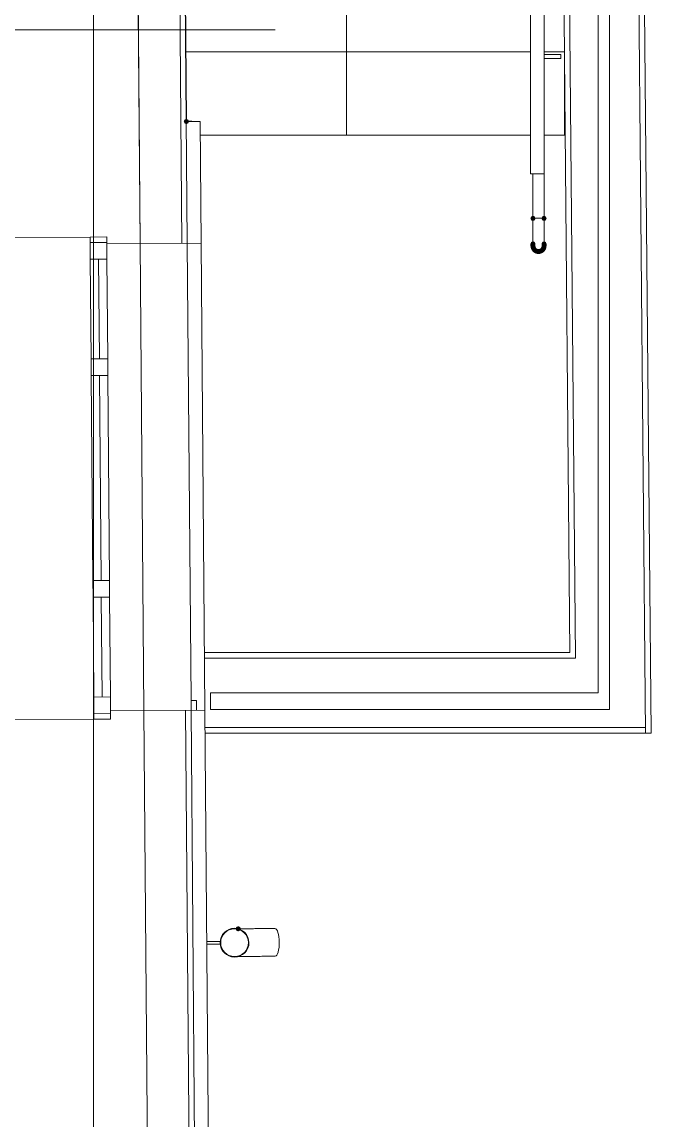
# Model space of a CAD drawing. Header units: millimetres. Extents: x -546 to 1681, y -650 to 1730.
# Drawn here: x 854.59 to 877.29, y 451.03 to 490.65 of the extents above; entities that cross this region are included whole.
import ezdxf

# ---------------------------------------------------------------- set-up
doc = ezdxf.new("R2010")
doc.units = ezdxf.units.MM

msp = doc.modelspace()

# ---------------------------------------------------------------- hatches: boundary and pattern name
h = msp.add_hatch(color=7)
h.dxf.hatch_style = 2
h.paths.add_polyline_path([(860.518, 487.154), (860.455, 487.127), (860.428, 487.064), (860.455, 487), (860.518, 486.974), (860.528, 486.974), (860.592, 487), (860.618, 487.064), (860.592, 487.127), (860.528, 487.154)])
h = msp.add_hatch(color=7)
h.dxf.hatch_style = 2
h.paths.add_polyline_path([(872.941, 483.562), (872.968, 483.498), (873.031, 483.472), (873.095, 483.498), (873.121, 483.562), (873.121, 483.572), (873.095, 483.635), (873.031, 483.662), (872.968, 483.635), (872.941, 483.572)])
h = msp.add_hatch(color=7)
h.dxf.hatch_style = 2
h.paths.add_polyline_path([(873.341, 483.562), (873.368, 483.498), (873.431, 483.472), (873.495, 483.498), (873.521, 483.562), (873.521, 483.572), (873.495, 483.635), (873.431, 483.662), (873.368, 483.635), (873.341, 483.572)])
h = msp.add_hatch(color=7)
h.dxf.hatch_style = 2
h.paths.add_polyline_path([(872.941, 482.636), (872.968, 482.572), (873.031, 482.546), (873.095, 482.572), (873.121, 482.636), (873.121, 482.651), (873.095, 482.714), (873.031, 482.741), (872.968, 482.714), (872.941, 482.651)])
h = msp.add_hatch(color=7)
h.dxf.hatch_style = 2
h.paths.add_polyline_path([(873.121, 482.64), (873.095, 482.703), (873.031, 482.73), (872.968, 482.703), (872.941, 482.64), (872.941, 482.627), (872.968, 482.563), (873.031, 482.537), (873.095, 482.563), (873.121, 482.627)])
h = msp.add_hatch(color=7)
h.dxf.hatch_style = 2
h.paths.add_polyline_path([(872.941, 482.623), (872.968, 482.559), (873.031, 482.533), (873.095, 482.559), (873.121, 482.623), (873.121, 482.636), (873.095, 482.699), (873.031, 482.726), (872.968, 482.699), (872.941, 482.636)])
h = msp.add_hatch(color=7)
h.dxf.hatch_style = 2
h.paths.add_polyline_path([(873.121, 482.627), (873.095, 482.69), (873.031, 482.717), (872.968, 482.69), (872.941, 482.627), (872.941, 482.614), (872.968, 482.55), (873.031, 482.524), (873.095, 482.55), (873.121, 482.614)])
h = msp.add_hatch(color=7)
h.dxf.hatch_style = 2
h.paths.add_polyline_path([(872.941, 482.611), (872.968, 482.547), (873.031, 482.521), (873.095, 482.547), (873.121, 482.611), (873.121, 482.623), (873.095, 482.686), (873.031, 482.713), (872.968, 482.686), (872.941, 482.623)])
h = msp.add_hatch(color=7)
h.dxf.hatch_style = 2
h.paths.add_polyline_path([(873.121, 482.614), (873.095, 482.677), (873.031, 482.704), (872.968, 482.677), (872.941, 482.614), (872.941, 482.604), (872.968, 482.54), (873.031, 482.514), (873.095, 482.54), (873.121, 482.604)])
h = msp.add_hatch(color=7)
h.dxf.hatch_style = 2
h.paths.add_polyline_path([(872.941, 482.601), (872.968, 482.537), (873.031, 482.511), (873.095, 482.537), (873.121, 482.601), (873.121, 482.611), (873.095, 482.674), (873.031, 482.701), (872.968, 482.674), (872.941, 482.611)])
h = msp.add_hatch(color=7)
h.dxf.hatch_style = 2
h.paths.add_polyline_path([(873.121, 482.604), (873.095, 482.667), (873.031, 482.694), (872.968, 482.667), (872.941, 482.604), (872.941, 482.594), (872.968, 482.53), (873.031, 482.504), (873.095, 482.53), (873.121, 482.594)])
h = msp.add_hatch(color=7)
h.dxf.hatch_style = 2
h.paths.add_polyline_path([(872.941, 482.592), (872.968, 482.528), (873.031, 482.502), (873.095, 482.528), (873.121, 482.592), (873.095, 482.664), (873.031, 482.691), (872.968, 482.664)])
h = msp.add_hatch(color=7)
h.dxf.hatch_style = 2
h.paths.add_polyline_path([(873.121, 482.594), (873.095, 482.657), (873.031, 482.684), (872.968, 482.657), (872.941, 482.594), (872.968, 482.523), (873.031, 482.497), (873.095, 482.523)])
h = msp.add_hatch(color=7)
h.dxf.hatch_style = 2
h.paths.add_polyline_path([(872.941, 482.585), (872.968, 482.521), (873.031, 482.495), (873.095, 482.521), (873.121, 482.585), (873.095, 482.655), (873.031, 482.682), (872.968, 482.655)])
h = msp.add_hatch(color=7)
h.dxf.hatch_style = 2
h.paths.add_polyline_path([(873.121, 482.587), (873.095, 482.65), (873.031, 482.677), (872.968, 482.65), (872.941, 482.587), (872.968, 482.517), (873.031, 482.491), (873.095, 482.517)])
h = msp.add_hatch(color=7)
h.dxf.hatch_style = 2
h.paths.add_polyline_path([(872.941, 482.579), (872.968, 482.515), (873.031, 482.489), (873.095, 482.515), (873.121, 482.579), (873.095, 482.648), (873.031, 482.675), (872.968, 482.648)])
h = msp.add_hatch(color=7)
h.dxf.hatch_style = 2
h.paths.add_polyline_path([(873.121, 482.581), (873.095, 482.644), (873.031, 482.671), (872.968, 482.644), (872.941, 482.581), (872.968, 482.512), (873.031, 482.486), (873.095, 482.512)])
h = msp.add_hatch(color=7)
h.dxf.hatch_style = 2
h.paths.add_polyline_path([(872.941, 482.576), (872.968, 482.512), (873.031, 482.486), (873.095, 482.512), (873.121, 482.576), (873.095, 482.642), (873.031, 482.669), (872.968, 482.642)])
h = msp.add_hatch(color=7)
h.dxf.hatch_style = 2
h.paths.add_polyline_path([(873.121, 482.576), (873.095, 482.639), (873.031, 482.666), (872.968, 482.639), (872.941, 482.576), (872.968, 482.51), (873.031, 482.484), (873.095, 482.51)])
h = msp.add_hatch(color=7)
h.dxf.hatch_style = 2
h.paths.add_polyline_path([(872.941, 482.573), (872.968, 482.509), (873.031, 482.483), (873.095, 482.509), (873.121, 482.573), (873.095, 482.639), (873.031, 482.666), (872.968, 482.639)])
h = msp.add_hatch(color=7)
h.dxf.hatch_style = 2
h.paths.add_polyline_path([(873.121, 482.574), (873.095, 482.637), (873.031, 482.664), (872.968, 482.637), (872.941, 482.574), (872.968, 482.508), (873.031, 482.482), (873.095, 482.508)])
h = msp.add_hatch(color=7)
h.dxf.hatch_style = 2
h.paths.add_polyline_path([(872.941, 482.572), (872.968, 482.508), (873.031, 482.482), (873.095, 482.508), (873.121, 482.572), (873.095, 482.636), (873.031, 482.663), (872.968, 482.636)])
h = msp.add_hatch(color=7)
h.dxf.hatch_style = 2
h.paths.add_polyline_path([(872.941, 482.57), (872.968, 482.506), (873.031, 482.48), (873.095, 482.506), (873.121, 482.57), (873.095, 482.635), (873.031, 482.662), (872.968, 482.635)])
h = msp.add_hatch(color=7)
h.dxf.hatch_style = 2
h.paths.add_polyline_path([(872.941, 482.562), (872.968, 482.498), (873.031, 482.472), (873.095, 482.498), (873.121, 482.562), (873.095, 482.633), (873.031, 482.66), (872.968, 482.633)])
h = msp.add_hatch(color=7)
h.dxf.hatch_style = 2
h.paths.add_polyline_path([(872.943, 482.542), (872.977, 482.483), (873.043, 482.464), (873.103, 482.498), (873.122, 482.565), (873.087, 482.632), (873.02, 482.651), (872.96, 482.617)])
h = msp.add_hatch(color=7)
h.dxf.hatch_style = 2
h.paths.add_polyline_path([(872.944, 482.534), (872.978, 482.475), (873.044, 482.456), (873.104, 482.49), (873.123, 482.557), (873.088, 482.624), (873.021, 482.643), (872.961, 482.609)])
h = msp.add_hatch(color=7)
h.dxf.hatch_style = 2
h.paths.add_polyline_path([(872.945, 482.526), (872.979, 482.467), (873.045, 482.448), (873.105, 482.482), (873.124, 482.549), (873.089, 482.616), (873.022, 482.635), (872.962, 482.601)])
h = msp.add_hatch(color=7)
h.dxf.hatch_style = 2
h.paths.add_polyline_path([(872.948, 482.51), (872.983, 482.451), (873.05, 482.433), (873.109, 482.469), (873.126, 482.535), (873.09, 482.601), (873.024, 482.619), (872.964, 482.583)])
h = msp.add_hatch(color=7)
h.dxf.hatch_style = 2
h.paths.add_polyline_path([(872.949, 482.508), (872.99, 482.452), (873.058, 482.442), (873.113, 482.483), (873.124, 482.551), (873.081, 482.615), (873.013, 482.625), (872.957, 482.584)])
h = msp.add_hatch(color=7)
h.dxf.hatch_style = 2
h.paths.add_polyline_path([(873.513, 482.503), (873.502, 482.571), (873.447, 482.612), (873.379, 482.602), (873.338, 482.546), (873.346, 482.47), (873.402, 482.429), (873.47, 482.439)])
h = msp.add_hatch(color=7)
h.dxf.hatch_style = 2
h.paths.add_polyline_path([(873.515, 482.511), (873.504, 482.579), (873.449, 482.62), (873.381, 482.61), (873.34, 482.554), (873.348, 482.478), (873.404, 482.437), (873.472, 482.447)])
h = msp.add_hatch(color=7)
h.dxf.hatch_style = 2
h.paths.add_polyline_path([(873.341, 482.636), (873.368, 482.572), (873.431, 482.546), (873.495, 482.572), (873.521, 482.636), (873.521, 482.651), (873.495, 482.714), (873.431, 482.741), (873.368, 482.714), (873.341, 482.651)])
h = msp.add_hatch(color=7)
h.dxf.hatch_style = 2
h.paths.add_polyline_path([(873.521, 482.64), (873.495, 482.703), (873.431, 482.73), (873.368, 482.703), (873.341, 482.64), (873.341, 482.627), (873.368, 482.563), (873.431, 482.537), (873.495, 482.563), (873.521, 482.627)])
h = msp.add_hatch(color=7)
h.dxf.hatch_style = 2
h.paths.add_polyline_path([(873.341, 482.623), (873.368, 482.559), (873.431, 482.533), (873.495, 482.559), (873.521, 482.623), (873.521, 482.636), (873.495, 482.699), (873.431, 482.726), (873.368, 482.699), (873.341, 482.636)])
h = msp.add_hatch(color=7)
h.dxf.hatch_style = 2
h.paths.add_polyline_path([(873.521, 482.627), (873.495, 482.69), (873.431, 482.717), (873.368, 482.69), (873.341, 482.627), (873.341, 482.614), (873.368, 482.55), (873.431, 482.524), (873.495, 482.55), (873.521, 482.614)])
h = msp.add_hatch(color=7)
h.dxf.hatch_style = 2
h.paths.add_polyline_path([(873.341, 482.611), (873.368, 482.547), (873.431, 482.521), (873.495, 482.547), (873.521, 482.611), (873.521, 482.623), (873.495, 482.686), (873.431, 482.713), (873.368, 482.686), (873.341, 482.623)])
h = msp.add_hatch(color=7)
h.dxf.hatch_style = 2
h.paths.add_polyline_path([(873.521, 482.614), (873.495, 482.677), (873.431, 482.704), (873.368, 482.677), (873.341, 482.614), (873.341, 482.604), (873.368, 482.54), (873.431, 482.514), (873.495, 482.54), (873.521, 482.604)])
h = msp.add_hatch(color=7)
h.dxf.hatch_style = 2
h.paths.add_polyline_path([(873.341, 482.601), (873.368, 482.537), (873.431, 482.511), (873.495, 482.537), (873.521, 482.601), (873.521, 482.611), (873.495, 482.674), (873.431, 482.701), (873.368, 482.674), (873.341, 482.611)])
h = msp.add_hatch(color=7)
h.dxf.hatch_style = 2
h.paths.add_polyline_path([(873.521, 482.604), (873.495, 482.667), (873.431, 482.694), (873.368, 482.667), (873.341, 482.604), (873.341, 482.594), (873.368, 482.53), (873.431, 482.504), (873.495, 482.53), (873.521, 482.594)])
h = msp.add_hatch(color=7)
h.dxf.hatch_style = 2
h.paths.add_polyline_path([(873.341, 482.592), (873.368, 482.528), (873.431, 482.502), (873.495, 482.528), (873.521, 482.592), (873.495, 482.664), (873.431, 482.691), (873.368, 482.664)])
h = msp.add_hatch(color=7)
h.dxf.hatch_style = 2
h.paths.add_polyline_path([(873.521, 482.594), (873.495, 482.657), (873.431, 482.684), (873.368, 482.657), (873.341, 482.594), (873.368, 482.523), (873.431, 482.497), (873.495, 482.523)])
h = msp.add_hatch(color=7)
h.dxf.hatch_style = 2
h.paths.add_polyline_path([(873.341, 482.585), (873.368, 482.521), (873.431, 482.495), (873.495, 482.521), (873.521, 482.585), (873.495, 482.655), (873.431, 482.682), (873.368, 482.655)])
h = msp.add_hatch(color=7)
h.dxf.hatch_style = 2
h.paths.add_polyline_path([(873.521, 482.587), (873.495, 482.65), (873.431, 482.677), (873.368, 482.65), (873.341, 482.587), (873.368, 482.517), (873.431, 482.491), (873.495, 482.517)])
h = msp.add_hatch(color=7)
h.dxf.hatch_style = 2
h.paths.add_polyline_path([(873.341, 482.579), (873.368, 482.515), (873.431, 482.489), (873.495, 482.515), (873.521, 482.579), (873.495, 482.648), (873.431, 482.675), (873.368, 482.648)])
h = msp.add_hatch(color=7)
h.dxf.hatch_style = 2
h.paths.add_polyline_path([(873.521, 482.581), (873.495, 482.644), (873.431, 482.671), (873.368, 482.644), (873.341, 482.581), (873.368, 482.512), (873.431, 482.486), (873.495, 482.512)])
h = msp.add_hatch(color=7)
h.dxf.hatch_style = 2
h.paths.add_polyline_path([(873.341, 482.576), (873.368, 482.512), (873.431, 482.486), (873.495, 482.512), (873.521, 482.576), (873.495, 482.642), (873.431, 482.669), (873.368, 482.642)])
h = msp.add_hatch(color=7)
h.dxf.hatch_style = 2
h.paths.add_polyline_path([(873.521, 482.576), (873.495, 482.639), (873.431, 482.666), (873.368, 482.639), (873.341, 482.576), (873.368, 482.51), (873.431, 482.484), (873.495, 482.51)])
h = msp.add_hatch(color=7)
h.dxf.hatch_style = 2
h.paths.add_polyline_path([(873.341, 482.573), (873.368, 482.509), (873.431, 482.483), (873.495, 482.509), (873.521, 482.573), (873.495, 482.639), (873.431, 482.666), (873.368, 482.639)])
h = msp.add_hatch(color=7)
h.dxf.hatch_style = 2
h.paths.add_polyline_path([(873.521, 482.574), (873.495, 482.637), (873.431, 482.664), (873.368, 482.637), (873.341, 482.574), (873.368, 482.508), (873.431, 482.482), (873.495, 482.508)])
h = msp.add_hatch(color=7)
h.dxf.hatch_style = 2
h.paths.add_polyline_path([(873.341, 482.572), (873.368, 482.508), (873.431, 482.482), (873.495, 482.508), (873.521, 482.572), (873.495, 482.636), (873.431, 482.663), (873.368, 482.636)])
h = msp.add_hatch(color=7)
h.dxf.hatch_style = 2
h.paths.add_polyline_path([(873.521, 482.572), (873.495, 482.635), (873.431, 482.662), (873.368, 482.635), (873.341, 482.572), (873.368, 482.5), (873.431, 482.474), (873.495, 482.5)])
h = msp.add_hatch(color=7)
h.dxf.hatch_style = 2
h.paths.add_polyline_path([(873.521, 482.564), (873.495, 482.627), (873.431, 482.654), (873.368, 482.627), (873.341, 482.564), (873.368, 482.492), (873.431, 482.466), (873.495, 482.492)])
h = msp.add_hatch(color=7)
h.dxf.hatch_style = 2
h.paths.add_polyline_path([(873.52, 482.536), (873.501, 482.603), (873.441, 482.637), (873.375, 482.618), (873.341, 482.559), (873.358, 482.484), (873.418, 482.45), (873.485, 482.469)])
h = msp.add_hatch(color=7)
h.dxf.hatch_style = 2
h.paths.add_polyline_path([(873.521, 482.544), (873.502, 482.611), (873.442, 482.645), (873.376, 482.626), (873.342, 482.567), (873.359, 482.492), (873.419, 482.458), (873.486, 482.477)])
h = msp.add_hatch(color=7)
h.dxf.hatch_style = 2
h.paths.add_polyline_path([(873.516, 482.515), (873.508, 482.583), (873.454, 482.626), (873.386, 482.618), (873.343, 482.564), (873.349, 482.489), (873.403, 482.446), (873.471, 482.454)])
h = msp.add_hatch(color=7)
h.dxf.hatch_style = 2
h.paths.add_polyline_path([(872.955, 482.485), (872.996, 482.429), (873.064, 482.419), (873.119, 482.46), (873.13, 482.528), (873.087, 482.592), (873.019, 482.602), (872.963, 482.561)])
h = msp.add_hatch(color=7)
h.dxf.hatch_style = 2
h.paths.add_polyline_path([(872.956, 482.483), (873.003, 482.433), (873.072, 482.43), (873.122, 482.477), (873.125, 482.546), (873.075, 482.604), (873.006, 482.607), (872.956, 482.56)])
h = msp.add_hatch(color=7)
h.dxf.hatch_style = 2
h.paths.add_polyline_path([(872.963, 482.464), (873.012, 482.416), (873.081, 482.417), (873.129, 482.466), (873.128, 482.535), (873.076, 482.59), (873.007, 482.589), (872.959, 482.54)])
h = msp.add_hatch(color=7)
h.dxf.hatch_style = 2
h.paths.add_polyline_path([(872.964, 482.46), (873.011, 482.41), (873.08, 482.407), (873.13, 482.454), (873.133, 482.523), (873.083, 482.581), (873.014, 482.584), (872.963, 482.537)])
h = msp.add_hatch(color=7)
h.dxf.hatch_style = 2
h.paths.add_polyline_path([(872.969, 482.449), (873.018, 482.401), (873.087, 482.402), (873.135, 482.451), (873.134, 482.52), (873.082, 482.575), (873.013, 482.574), (872.965, 482.525)])
h = msp.add_hatch(color=7)
h.dxf.hatch_style = 2
h.paths.add_polyline_path([(872.977, 482.433), (873.032, 482.391), (873.1, 482.399), (873.142, 482.454), (873.133, 482.522), (873.075, 482.571), (873.007, 482.563), (872.965, 482.508)])
h = msp.add_hatch(color=7)
h.dxf.hatch_style = 2
h.paths.add_polyline_path([(872.981, 482.426), (873.036, 482.384), (873.104, 482.392), (873.146, 482.447), (873.137, 482.515), (873.079, 482.564), (873.011, 482.556), (872.969, 482.501)])
h = msp.add_hatch(color=7)
h.dxf.hatch_style = 2
h.paths.add_polyline_path([(872.985, 482.419), (873.04, 482.377), (873.108, 482.385), (873.15, 482.44), (873.141, 482.508), (873.083, 482.557), (873.015, 482.549), (872.973, 482.494)])
h = msp.add_hatch(color=7)
h.dxf.hatch_style = 2
h.paths.add_polyline_path([(872.992, 482.408), (873.05, 482.369), (873.117, 482.383), (873.155, 482.44), (873.142, 482.507), (873.081, 482.552), (873.013, 482.538), (872.975, 482.481)])
h = msp.add_hatch(color=7)
h.dxf.hatch_style = 2
h.paths.add_polyline_path([(872.999, 482.398), (873.058, 482.362), (873.125, 482.377), (873.161, 482.436), (873.146, 482.503), (873.082, 482.546), (873.015, 482.531), (872.979, 482.472)])
h = msp.add_hatch(color=7)
h.dxf.hatch_style = 2
h.paths.add_polyline_path([(873.008, 482.387), (873.069, 482.355), (873.135, 482.375), (873.167, 482.436), (873.146, 482.502), (873.08, 482.54), (873.015, 482.52), (872.983, 482.459)])
h = msp.add_hatch(color=7)
h.dxf.hatch_style = 2
h.paths.add_polyline_path([(873.013, 482.381), (873.074, 482.349), (873.14, 482.369), (873.172, 482.43), (873.151, 482.496), (873.085, 482.534), (873.02, 482.514), (872.988, 482.453)])
h = msp.add_hatch(color=7)
h.dxf.hatch_style = 2
h.paths.add_polyline_path([(873.025, 482.369), (873.088, 482.343), (873.152, 482.369), (873.178, 482.433), (873.152, 482.496), (873.082, 482.528), (873.019, 482.502), (872.992, 482.439)])
h = msp.add_hatch(color=7)
h.dxf.hatch_style = 2
h.paths.add_polyline_path([(873.024, 482.369), (873.085, 482.337), (873.151, 482.357), (873.183, 482.418), (873.162, 482.484), (873.096, 482.522), (873.031, 482.502), (872.999, 482.441)])
h = msp.add_hatch(color=7)
h.dxf.hatch_style = 2
h.paths.add_polyline_path([(873.042, 482.352), (873.107, 482.332), (873.168, 482.364), (873.189, 482.43), (873.157, 482.491), (873.085, 482.516), (873.024, 482.484), (873.004, 482.418)])
h = msp.add_hatch(color=7)
h.dxf.hatch_style = 2
h.paths.add_polyline_path([(873.048, 482.347), (873.113, 482.327), (873.174, 482.359), (873.195, 482.425), (873.163, 482.486), (873.091, 482.511), (873.03, 482.479), (873.01, 482.413)])
h = msp.add_hatch(color=7)
h.dxf.hatch_style = 2
h.paths.add_polyline_path([(873.06, 482.338), (873.127, 482.323), (873.186, 482.359), (873.201, 482.426), (873.165, 482.485), (873.091, 482.505), (873.032, 482.469), (873.017, 482.402)])
h = msp.add_hatch(color=7)
h.dxf.hatch_style = 2
h.paths.add_polyline_path([(873.061, 482.337), (873.126, 482.317), (873.187, 482.349), (873.208, 482.415), (873.176, 482.476), (873.104, 482.501), (873.043, 482.469), (873.023, 482.403)])
h = msp.add_hatch(color=7)
h.dxf.hatch_style = 2
h.paths.add_polyline_path([(873.081, 482.324), (873.149, 482.316), (873.203, 482.358), (873.212, 482.426), (873.17, 482.481), (873.095, 482.493), (873.04, 482.451), (873.032, 482.383)])
h = msp.add_hatch(color=7)
h.dxf.hatch_style = 2
h.paths.add_polyline_path([(873.088, 482.32), (873.156, 482.312), (873.21, 482.354), (873.219, 482.422), (873.177, 482.477), (873.102, 482.489), (873.047, 482.447), (873.039, 482.379)])
h = msp.add_hatch(color=7)
h.dxf.hatch_style = 2
h.paths.add_polyline_path([(873.095, 482.316), (873.163, 482.308), (873.217, 482.35), (873.226, 482.418), (873.184, 482.473), (873.109, 482.485), (873.054, 482.443), (873.046, 482.375)])
h = msp.add_hatch(color=7)
h.dxf.hatch_style = 2
h.paths.add_polyline_path([(873.102, 482.312), (873.17, 482.304), (873.224, 482.346), (873.233, 482.414), (873.191, 482.469), (873.116, 482.481), (873.061, 482.439), (873.053, 482.371)])
h = msp.add_hatch(color=7)
h.dxf.hatch_style = 2
h.paths.add_polyline_path([(873.118, 482.305), (873.187, 482.304), (873.236, 482.352), (873.237, 482.421), (873.189, 482.47), (873.113, 482.474), (873.064, 482.426), (873.063, 482.357)])
h = msp.add_hatch(color=7)
h.dxf.hatch_style = 2
h.paths.add_polyline_path([(873.13, 482.3), (873.199, 482.303), (873.246, 482.353), (873.243, 482.422), (873.193, 482.469), (873.116, 482.469), (873.069, 482.419), (873.072, 482.35)])
h = msp.add_hatch(color=7)
h.dxf.hatch_style = 2
h.paths.add_polyline_path([(873.133, 482.299), (873.202, 482.298), (873.251, 482.346), (873.252, 482.415), (873.204, 482.464), (873.128, 482.468), (873.079, 482.42), (873.078, 482.351)])
h = msp.add_hatch(color=7)
h.dxf.hatch_style = 2
h.paths.add_polyline_path([(873.155, 482.292), (873.223, 482.302), (873.264, 482.358), (873.253, 482.426), (873.198, 482.467), (873.122, 482.459), (873.081, 482.403), (873.091, 482.335)])
h = msp.add_hatch(color=7)
h.dxf.hatch_style = 2
h.paths.add_polyline_path([(873.163, 482.29), (873.231, 482.3), (873.272, 482.356), (873.261, 482.424), (873.206, 482.465), (873.13, 482.457), (873.089, 482.401), (873.099, 482.333)])
h = msp.add_hatch(color=7)
h.dxf.hatch_style = 2
h.paths.add_polyline_path([(873.167, 482.289), (873.235, 482.297), (873.278, 482.351), (873.27, 482.419), (873.216, 482.462), (873.141, 482.456), (873.098, 482.402), (873.106, 482.334)])
h = msp.add_hatch(color=7)
h.dxf.hatch_style = 2
h.paths.add_polyline_path([(873.188, 482.285), (873.255, 482.304), (873.289, 482.363), (873.27, 482.43), (873.21, 482.464), (873.136, 482.446), (873.102, 482.387), (873.12, 482.32)])
h = msp.add_hatch(color=7)
h.dxf.hatch_style = 2
h.paths.add_polyline_path([(873.196, 482.284), (873.263, 482.303), (873.297, 482.362), (873.278, 482.429), (873.218, 482.463), (873.144, 482.445), (873.11, 482.386), (873.128, 482.319)])
h = msp.add_hatch(color=7)
h.dxf.hatch_style = 2
h.paths.add_polyline_path([(873.204, 482.283), (873.271, 482.302), (873.305, 482.361), (873.286, 482.428), (873.226, 482.462), (873.152, 482.444), (873.118, 482.385), (873.136, 482.318)])
h = msp.add_hatch(color=7)
h.dxf.hatch_style = 2
h.paths.add_polyline_path([(873.212, 482.282), (873.279, 482.301), (873.313, 482.36), (873.294, 482.427), (873.234, 482.461), (873.16, 482.443), (873.126, 482.384), (873.144, 482.317)])
h = msp.add_hatch(color=7)
h.dxf.hatch_style = 2
h.paths.add_polyline_path([(873.231, 482.282), (873.295, 482.308), (873.321, 482.372), (873.295, 482.435), (873.231, 482.462), (873.16, 482.435), (873.133, 482.372), (873.16, 482.308)])
h = msp.add_hatch(color=7)
h.dxf.hatch_style = 2
h.paths.add_polyline_path([(873.233, 482.282), (873.297, 482.308), (873.323, 482.372), (873.297, 482.435), (873.233, 482.462), (873.168, 482.435), (873.141, 482.372), (873.168, 482.308)])
h = msp.add_hatch(color=7)
h.dxf.hatch_style = 2
h.paths.add_polyline_path([(873.252, 482.283), (873.312, 482.317), (873.331, 482.384), (873.297, 482.443), (873.23, 482.462), (873.162, 482.427), (873.144, 482.36), (873.178, 482.301)])
h = msp.add_hatch(color=7)
h.dxf.hatch_style = 2
h.paths.add_polyline_path([(873.249, 482.283), (873.313, 482.309), (873.339, 482.373), (873.313, 482.436), (873.249, 482.463), (873.178, 482.436), (873.151, 482.373), (873.178, 482.309)])
h = msp.add_hatch(color=7)
h.dxf.hatch_style = 2
h.paths.add_polyline_path([(873.268, 482.284), (873.328, 482.318), (873.347, 482.385), (873.313, 482.444), (873.246, 482.463), (873.178, 482.428), (873.16, 482.361), (873.194, 482.302)])
h = msp.add_hatch(color=7)
h.dxf.hatch_style = 2
h.paths.add_polyline_path([(873.276, 482.285), (873.336, 482.319), (873.355, 482.386), (873.321, 482.445), (873.254, 482.464), (873.186, 482.429), (873.168, 482.362), (873.202, 482.303)])
h = msp.add_hatch(color=7)
h.dxf.hatch_style = 2
h.paths.add_polyline_path([(873.295, 482.289), (873.35, 482.33), (873.361, 482.398), (873.32, 482.454), (873.252, 482.464), (873.188, 482.421), (873.178, 482.353), (873.219, 482.297)])
h = msp.add_hatch(color=7)
h.dxf.hatch_style = 2
h.paths.add_polyline_path([(873.303, 482.291), (873.358, 482.332), (873.369, 482.4), (873.328, 482.456), (873.26, 482.466), (873.196, 482.423), (873.186, 482.355), (873.227, 482.299)])
h = msp.add_hatch(color=7)
h.dxf.hatch_style = 2
h.paths.add_polyline_path([(873.311, 482.293), (873.366, 482.334), (873.377, 482.402), (873.336, 482.458), (873.268, 482.468), (873.204, 482.425), (873.194, 482.357), (873.235, 482.301)])
h = msp.add_hatch(color=7)
h.dxf.hatch_style = 2
h.paths.add_polyline_path([(873.321, 482.296), (873.375, 482.339), (873.383, 482.407), (873.34, 482.461), (873.272, 482.469), (873.211, 482.424), (873.203, 482.356), (873.246, 482.302)])
h = msp.add_hatch(color=7)
h.dxf.hatch_style = 2
h.paths.add_polyline_path([(873.336, 482.301), (873.386, 482.348), (873.389, 482.417), (873.342, 482.467), (873.273, 482.47), (873.215, 482.42), (873.212, 482.351), (873.259, 482.301)])
h = msp.add_hatch(color=7)
h.dxf.hatch_style = 2
h.paths.add_polyline_path([(873.347, 482.306), (873.395, 482.355), (873.394, 482.424), (873.345, 482.472), (873.276, 482.471), (873.221, 482.419), (873.222, 482.35), (873.271, 482.302)])
h = msp.add_hatch(color=7)
h.dxf.hatch_style = 2
h.paths.add_polyline_path([(873.354, 482.309), (873.402, 482.358), (873.401, 482.427), (873.352, 482.475), (873.283, 482.474), (873.228, 482.422), (873.229, 482.353), (873.278, 482.305)])
h = msp.add_hatch(color=7)
h.dxf.hatch_style = 2
h.paths.add_polyline_path([(873.37, 482.317), (873.412, 482.372), (873.403, 482.44), (873.349, 482.482), (873.281, 482.474), (873.232, 482.415), (873.24, 482.347), (873.295, 482.305)])
h = msp.add_hatch(color=7)
h.dxf.hatch_style = 2
h.paths.add_polyline_path([(873.377, 482.321), (873.419, 482.376), (873.41, 482.444), (873.356, 482.486), (873.288, 482.478), (873.239, 482.419), (873.247, 482.351), (873.302, 482.309)])
h = msp.add_hatch(color=7)
h.dxf.hatch_style = 2
h.paths.add_polyline_path([(873.384, 482.325), (873.426, 482.38), (873.417, 482.448), (873.363, 482.49), (873.295, 482.482), (873.246, 482.423), (873.254, 482.355), (873.309, 482.313)])
h = msp.add_hatch(color=7)
h.dxf.hatch_style = 2
h.paths.add_polyline_path([(873.391, 482.329), (873.433, 482.384), (873.424, 482.452), (873.37, 482.494), (873.302, 482.486), (873.253, 482.427), (873.261, 482.359), (873.316, 482.317)])
h = msp.add_hatch(color=7)
h.dxf.hatch_style = 2
h.paths.add_polyline_path([(873.41, 482.343), (873.442, 482.404), (873.421, 482.47), (873.36, 482.502), (873.295, 482.482), (873.257, 482.416), (873.277, 482.35), (873.338, 482.318)])
h = msp.add_hatch(color=7)
h.dxf.hatch_style = 2
h.paths.add_polyline_path([(873.412, 482.344), (873.448, 482.403), (873.433, 482.47), (873.374, 482.506), (873.307, 482.491), (873.264, 482.427), (873.279, 482.36), (873.338, 482.324)])
h = msp.add_hatch(color=7)
h.dxf.hatch_style = 2
h.paths.add_polyline_path([(873.423, 482.353), (873.455, 482.414), (873.434, 482.48), (873.373, 482.512), (873.308, 482.492), (873.27, 482.426), (873.29, 482.36), (873.351, 482.328)])
h = msp.add_hatch(color=7)
h.dxf.hatch_style = 2
h.paths.add_polyline_path([(873.435, 482.365), (873.461, 482.429), (873.435, 482.492), (873.371, 482.518), (873.308, 482.492), (873.275, 482.423), (873.302, 482.359), (873.365, 482.333)])
h = msp.add_hatch(color=7)
h.dxf.hatch_style = 2
h.paths.add_polyline_path([(873.445, 482.377), (873.466, 482.443), (873.434, 482.504), (873.368, 482.524), (873.307, 482.492), (873.282, 482.42), (873.314, 482.359), (873.379, 482.339)])
h = msp.add_hatch(color=7)
h.dxf.hatch_style = 2
h.paths.add_polyline_path([(873.44, 482.37), (873.472, 482.431), (873.451, 482.497), (873.39, 482.529), (873.325, 482.509), (873.287, 482.443), (873.307, 482.377), (873.368, 482.345)])
h = msp.add_hatch(color=7)
h.dxf.hatch_style = 2
h.paths.add_polyline_path([(873.461, 482.394), (873.476, 482.461), (873.44, 482.52), (873.373, 482.535), (873.314, 482.499), (873.294, 482.425), (873.33, 482.366), (873.397, 482.351)])
h = msp.add_hatch(color=7)
h.dxf.hatch_style = 2
h.paths.add_polyline_path([(873.461, 482.395), (873.482, 482.461), (873.45, 482.522), (873.384, 482.542), (873.323, 482.51), (873.298, 482.438), (873.33, 482.377), (873.395, 482.357)])
h = msp.add_hatch(color=7)
h.dxf.hatch_style = 2
h.paths.add_polyline_path([(873.471, 482.409), (873.484, 482.476), (873.446, 482.533), (873.379, 482.547), (873.321, 482.508), (873.304, 482.435), (873.342, 482.378), (873.41, 482.364)])
h = msp.add_hatch(color=7)
h.dxf.hatch_style = 2
h.paths.add_polyline_path([(873.475, 482.413), (873.49, 482.48), (873.454, 482.539), (873.387, 482.554), (873.328, 482.518), (873.308, 482.444), (873.344, 482.385), (873.411, 482.37)])
h = msp.add_hatch(color=7)
h.dxf.hatch_style = 2
h.paths.add_polyline_path([(873.483, 482.428), (873.492, 482.496), (873.45, 482.551), (873.382, 482.559), (873.327, 482.517), (873.315, 482.442), (873.357, 482.387), (873.425, 482.379)])
h = msp.add_hatch(color=7)
h.dxf.hatch_style = 2
h.paths.add_polyline_path([(873.487, 482.435), (873.496, 482.503), (873.454, 482.558), (873.386, 482.566), (873.331, 482.524), (873.319, 482.449), (873.361, 482.394), (873.429, 482.386)])
h = msp.add_hatch(color=7)
h.dxf.hatch_style = 2
h.paths.add_polyline_path([(873.495, 482.451), (873.496, 482.52), (873.448, 482.569), (873.379, 482.57), (873.33, 482.522), (873.326, 482.446), (873.374, 482.397), (873.443, 482.396)])
h = msp.add_hatch(color=7)
h.dxf.hatch_style = 2
h.paths.add_polyline_path([(873.498, 482.458), (873.499, 482.527), (873.451, 482.576), (873.382, 482.577), (873.333, 482.529), (873.329, 482.453), (873.377, 482.404), (873.446, 482.403)])
h = msp.add_hatch(color=7)
h.dxf.hatch_style = 2
h.paths.add_polyline_path([(873.503, 482.47), (873.5, 482.539), (873.45, 482.586), (873.381, 482.583), (873.334, 482.533), (873.334, 482.456), (873.384, 482.409), (873.453, 482.412)])
h = msp.add_hatch(color=7)
h.dxf.hatch_style = 2
h.paths.add_polyline_path([(873.504, 482.473), (873.505, 482.542), (873.457, 482.591), (873.388, 482.592), (873.339, 482.544), (873.335, 482.468), (873.383, 482.419), (873.452, 482.418)])
h = msp.add_hatch(color=7)
h.dxf.hatch_style = 2
h.paths.add_polyline_path([(873.511, 482.495), (873.5, 482.563), (873.445, 482.604), (873.377, 482.594), (873.336, 482.538), (873.344, 482.462), (873.4, 482.421), (873.468, 482.431)])
h = msp.add_hatch(color=7)
h.dxf.hatch_style = 2
h.paths.add_polyline_path([(862.387, 458.022), (862.324, 457.996), (862.297, 457.932), (862.324, 457.869), (862.387, 457.842), (862.4, 457.842), (862.464, 457.869), (862.49, 457.932), (862.464, 457.996), (862.4, 458.022)])

# ---------------------------------------------------------------- linework, layer by layer
at = {"color": 7, "lineweight": 0}
for points in [[(857.173, 197.821), (857.173, 730.152)], [(857.173, 207.047), (857.173, 730.152)], [(877.092, 464.997), (876.5, 530.345)], [(876.7, 530.347), (877.292, 464.997)], [(874.568, 467.697), (874.002, 530.125)], [(875.788, 465.847), (875.788, 529.791)], [(875.388, 529.391), (875.388, 466.447)], [(872.939, 518.684), (872.939, 485.172)], [(873.439, 485.172), (873.439, 518.684)], [(874.366, 467.897), (873.951, 513.663)], [(860.371, 505.31), (860.518, 487.064)], [(860.528, 487.064), (860.381, 505.31)], [(858.85, 482.66), (858.668, 505.145)], [(858.675, 505.146), (858.857, 482.66)], [(860.357, 482.672), (860.175, 505.158)], [(860.375, 505.159), (860.557, 482.674)], [(866.306, 489.572), (866.306, 492.572)], [(187.211, 490.372), (863.726, 490.372)], [(860.508, 489.572), (872.939, 489.572)], [(860.508, 489.572), (872.939, 489.572)], [(866.306, 486.572), (866.306, 489.572)], [(873.439, 489.572), (874.17, 489.572)], [(873.439, 489.572), (874.17, 489.572)], [(874.031, 489.484), (873.439, 489.484)], [(874.031, 489.409), (874.031, 489.484)], [(874.031, 489.334), (874.031, 489.409)], [(873.439, 489.334), (874.031, 489.334)], [(874.173, 486.572), (874.173, 489.202)], [(861.021, 487.068), (860.521, 487.064)], [(860.721, 487.071), (860.528, 487.069)], [(861.057, 482.678), (861.021, 487.068)], [(861.025, 486.572), (872.939, 486.572)], [(861.025, 486.572), (872.939, 486.572)], [(873.439, 486.572), (874.173, 486.572)], [(873.439, 486.572), (874.173, 486.572)], [(872.939, 485.172), (873.439, 485.172)], [(873.031, 485.172), (873.031, 483.572)], [(873.031, 483.572), (873.031, 485.172)], [(873.431, 483.572), (873.431, 485.172)], [(873.431, 483.572), (873.431, 485.172)], [(873.031, 483.572), (873.031, 483.532)], [(873.031, 483.572), (873.431, 483.572)], [(873.031, 483.522), (873.031, 483.562)], [(873.031, 483.532), (873.031, 483.492)], [(873.031, 483.482), (873.031, 483.522)], [(873.031, 483.492), (873.031, 483.453)], [(873.031, 483.442), (873.031, 483.482)], [(873.031, 483.453), (873.031, 483.413)], [(873.031, 483.402), (873.031, 483.442)], [(873.031, 483.413), (873.031, 483.374)], [(873.208, 483.572), (873.255, 483.572)], [(873.231, 483.572), (873.208, 483.572)], [(873.255, 483.572), (873.231, 483.572)], [(873.431, 483.572), (873.431, 483.532)], [(873.431, 483.522), (873.431, 483.562)], [(873.431, 483.532), (873.431, 483.492)], [(873.431, 483.482), (873.431, 483.522)], [(873.431, 483.492), (873.431, 483.453)], [(873.431, 483.442), (873.431, 483.482)], [(873.431, 483.453), (873.431, 483.413)], [(873.431, 483.402), (873.431, 483.442)], [(873.431, 483.413), (873.431, 483.374)], [(873.031, 483.363), (873.031, 483.402)], [(873.031, 483.374), (873.031, 483.335)], [(873.031, 483.324), (873.031, 483.363)], [(873.031, 483.335), (873.031, 483.296)], [(873.031, 483.286), (873.031, 483.324)], [(873.031, 483.296), (873.031, 483.258)], [(873.031, 483.248), (873.031, 483.286)], [(873.031, 483.258), (873.031, 483.22)], [(873.031, 483.21), (873.031, 483.248)], [(873.031, 483.22), (873.031, 483.183)], [(873.031, 483.173), (873.031, 483.21)], [(873.031, 483.183), (873.031, 483.146)], [(873.031, 483.137), (873.031, 483.173)], [(873.031, 483.146), (873.031, 483.111)], [(873.031, 483.101), (873.031, 483.137)], [(873.031, 483.111), (873.031, 483.075)], [(873.031, 483.066), (873.031, 483.101)], [(873.031, 483.075), (873.031, 483.041)], [(873.031, 483.032), (873.031, 483.066)], [(873.031, 483.041), (873.031, 483.008)], [(873.031, 482.999), (873.031, 483.032)], [(873.031, 483.008), (873.031, 482.975)], [(873.431, 483.363), (873.431, 483.402)], [(873.431, 483.374), (873.431, 483.335)], [(873.431, 483.324), (873.431, 483.363)], [(873.431, 483.335), (873.431, 483.296)], [(873.431, 483.286), (873.431, 483.324)], [(873.431, 483.296), (873.431, 483.258)], [(873.431, 483.248), (873.431, 483.286)], [(873.431, 483.258), (873.431, 483.22)], [(873.431, 483.21), (873.431, 483.248)], [(873.431, 483.22), (873.431, 483.183)], [(873.431, 483.173), (873.431, 483.21)], [(873.431, 483.183), (873.431, 483.146)], [(873.431, 483.137), (873.431, 483.173)], [(873.431, 483.146), (873.431, 483.111)], [(873.431, 483.101), (873.431, 483.137)], [(873.431, 483.111), (873.431, 483.075)], [(873.431, 483.066), (873.431, 483.101)], [(873.431, 483.075), (873.431, 483.041)], [(873.431, 483.032), (873.431, 483.066)], [(873.431, 483.041), (873.431, 483.008)], [(873.431, 482.999), (873.431, 483.032)], [(873.431, 483.008), (873.431, 482.975)], [(853.755, 482.869), (857.048, 482.895)], [(857.048, 482.895), (857.648, 482.9)], [(857.648, 482.9), (857.048, 482.895)], [(857.054, 482.095), (857.048, 482.895)], [(857.048, 482.895), (857.054, 482.095)], [(857.049, 482.695), (857.649, 482.7)], [(857.648, 482.9), (857.654, 482.1)], [(857.654, 482.1), (857.648, 482.9)], [(857.65, 482.65), (858.85, 482.66)], [(858.85, 482.66), (858.986, 465.81)], [(858.857, 482.66), (861.057, 482.678)], [(858.993, 465.81), (858.857, 482.66)], [(860.557, 482.674), (860.69, 466.172)], [(861.057, 482.678), (861.193, 465.827)], [(873.031, 482.966), (873.031, 482.999)], [(873.031, 482.975), (873.031, 482.944)], [(873.031, 482.935), (873.031, 482.966)], [(873.031, 482.944), (873.031, 482.913)], [(873.031, 482.905), (873.031, 482.935)], [(873.031, 482.913), (873.031, 482.883)], [(873.031, 482.876), (873.031, 482.905)], [(873.031, 482.883), (873.031, 482.855)], [(873.031, 482.847), (873.031, 482.876)], [(873.031, 482.855), (873.031, 482.828)], [(873.031, 482.82), (873.031, 482.847)], [(873.031, 482.828), (873.031, 482.802)], [(873.031, 482.795), (873.031, 482.82)], [(873.031, 482.802), (873.031, 482.777)], [(873.031, 482.77), (873.031, 482.795)], [(873.031, 482.777), (873.031, 482.753)], [(873.031, 482.747), (873.031, 482.77)], [(873.031, 482.753), (873.031, 482.731)], [(873.031, 482.725), (873.031, 482.747)], [(873.031, 482.731), (873.031, 482.71)], [(873.031, 482.704), (873.031, 482.725)], [(873.031, 482.71), (873.031, 482.69)], [(873.031, 482.685), (873.031, 482.704)], [(873.031, 482.69), (873.031, 482.672)], [(873.031, 482.668), (873.031, 482.685)], [(873.031, 482.672), (873.031, 482.656)], [(873.031, 482.651), (873.031, 482.668)], [(873.031, 482.656), (873.031, 482.64)], [(873.431, 482.966), (873.431, 482.999)], [(873.431, 482.975), (873.431, 482.944)], [(873.431, 482.935), (873.431, 482.966)], [(873.431, 482.944), (873.431, 482.913)], [(873.431, 482.905), (873.431, 482.935)], [(873.431, 482.913), (873.431, 482.883)], [(873.431, 482.876), (873.431, 482.905)], [(873.431, 482.883), (873.431, 482.855)], [(873.431, 482.847), (873.431, 482.876)], [(873.431, 482.855), (873.431, 482.828)], [(873.431, 482.82), (873.431, 482.847)], [(873.431, 482.828), (873.431, 482.802)], [(873.431, 482.795), (873.431, 482.82)], [(873.431, 482.802), (873.431, 482.777)], [(873.431, 482.77), (873.431, 482.795)], [(873.431, 482.777), (873.431, 482.753)], [(873.431, 482.747), (873.431, 482.77)], [(873.431, 482.753), (873.431, 482.731)], [(873.431, 482.725), (873.431, 482.747)], [(873.431, 482.731), (873.431, 482.71)], [(873.431, 482.704), (873.431, 482.725)], [(873.431, 482.71), (873.431, 482.69)], [(873.431, 482.685), (873.431, 482.704)], [(873.431, 482.69), (873.431, 482.672)], [(873.431, 482.668), (873.431, 482.685)], [(873.431, 482.672), (873.431, 482.656)], [(873.431, 482.651), (873.431, 482.668)], [(873.431, 482.656), (873.431, 482.64)], [(857.654, 482.1), (857.054, 482.095)], [(857.083, 478.496), (857.054, 482.095)], [(857.354, 482.098), (857.383, 478.498)], [(857.654, 482.1), (857.683, 478.5)], [(857.083, 478.496), (857.683, 478.5)], [(857.088, 477.896), (857.083, 478.496)], [(857.083, 478.496), (857.088, 477.896)], [(857.683, 478.5), (857.688, 477.9)], [(857.688, 477.9), (857.683, 478.5)], [(857.688, 477.9), (857.088, 477.896)], [(857.148, 470.495), (857.088, 477.896)], [(857.388, 477.898), (857.448, 470.497)], [(857.688, 477.9), (857.748, 470.5)], [(857.148, 470.495), (857.748, 470.5)], [(857.153, 469.895), (857.148, 470.495)], [(857.148, 470.495), (857.153, 469.895)], [(857.748, 470.5), (857.753, 469.9)], [(857.753, 469.9), (857.748, 470.5)], [(857.753, 469.9), (857.153, 469.895)], [(857.182, 466.295), (857.153, 469.895)], [(857.453, 469.897), (857.482, 466.297)], [(857.753, 469.9), (857.782, 466.3)], [(861.176, 467.897), (874.366, 467.897)], [(861.178, 467.697), (874.568, 467.697)], [(875.388, 466.447), (861.388, 466.447)], [(861.388, 466.447), (861.388, 465.847)], [(857.782, 466.3), (857.182, 466.295)], [(857.182, 466.295), (857.189, 465.495)], [(857.182, 466.295), (857.189, 465.495)], [(857.789, 465.5), (857.782, 466.3)], [(857.789, 465.5), (857.782, 466.3)], [(860.89, 466.173), (860.69, 466.172)], [(860.693, 465.823), (860.69, 466.172)], [(860.89, 466.173), (860.893, 465.825)], [(857.187, 465.695), (857.787, 465.7)], [(858.986, 465.81), (857.786, 465.8)], [(859.175, 442.424), (858.986, 465.81)], [(861.193, 465.827), (858.993, 465.81)], [(858.993, 465.81), (859.182, 442.424)], [(860.493, 465.822), (860.682, 442.436)], [(860.882, 442.438), (860.693, 465.823)], [(861.382, 442.442), (861.193, 465.827)], [(861.388, 465.847), (875.788, 465.847)], [(857.189, 465.495), (853.896, 465.468)], [(857.189, 465.495), (857.789, 465.5)], [(857.189, 465.495), (857.789, 465.5)], [(877.091, 465.197), (861.198, 465.197)], [(877.292, 464.997), (861.2, 464.997)], [(861.741, 457.426), (861.752, 457.536), (861.782, 457.634), (861.83, 457.722), (861.894, 457.799), (861.971, 457.863), (862.059, 457.911), (862.157, 457.941), (862.261, 457.951), (862.366, 457.941), (862.463, 457.911), (862.551, 457.863), (862.628, 457.8), (862.691, 457.724), (862.739, 457.636), (862.77, 457.539), (862.781, 457.435)], [(861.761, 457.427), (861.771, 457.532), (861.801, 457.626), (861.847, 457.711), (861.908, 457.785), (861.982, 457.846), (862.067, 457.892), (862.161, 457.921), (862.261, 457.931), (862.362, 457.921), (862.455, 457.893), (862.54, 457.847), (862.614, 457.786), (862.675, 457.713), (862.721, 457.629), (862.751, 457.535), (862.761, 457.435)], [(862.4, 457.932), (862.427, 457.932)], [(862.427, 457.932), (862.455, 457.932)], [(862.455, 457.932), (862.486, 457.932)], [(862.486, 457.932), (862.519, 457.933)], [(862.519, 457.933), (862.554, 457.933)], [(862.554, 457.933), (862.591, 457.933)], [(862.591, 457.933), (862.629, 457.934)], [(862.629, 457.934), (862.67, 457.934)], [(862.67, 457.934), (862.712, 457.934)], [(862.712, 457.934), (862.756, 457.935)], [(862.756, 457.935), (862.801, 457.935)], [(862.801, 457.935), (862.848, 457.935)], [(862.848, 457.935), (862.897, 457.936)], [(862.897, 457.936), (862.947, 457.936)], [(862.947, 457.936), (862.998, 457.937)], [(862.998, 457.937), (863.05, 457.937)], [(863.05, 457.937), (863.104, 457.937)], [(863.104, 457.937), (863.158, 457.938)], [(863.158, 457.938), (863.214, 457.938)], [(863.214, 457.938), (863.27, 457.939)], [(863.27, 457.939), (863.294, 457.939)], [(863.719, 457.942), (863.294, 457.939)], [(863.719, 457.946), (863.75, 457.936), (863.78, 457.907), (863.806, 457.861), (863.829, 457.8), (863.849, 457.726), (863.864, 457.642), (863.873, 457.548), (863.877, 457.447)], [(861.752, 457.477), (861.261, 457.473)], [(861.262, 457.373), (861.753, 457.377)], [(862.781, 457.435), (862.771, 457.326), (862.74, 457.229), (862.692, 457.14), (862.629, 457.063), (862.552, 457), (862.464, 456.952), (862.366, 456.922), (862.261, 456.911), (862.157, 456.922), (862.06, 456.952), (861.972, 456.999), (861.896, 457.062), (861.832, 457.138), (861.784, 457.226), (861.753, 457.323), (861.741, 457.426)], [(862.761, 457.435), (862.751, 457.33), (862.722, 457.236), (862.676, 457.152), (862.615, 457.078), (862.541, 457.017), (862.456, 456.971), (862.362, 456.942), (862.261, 456.931), (862.161, 456.942), (862.068, 456.97), (861.983, 457.016), (861.909, 457.076), (861.848, 457.15), (861.802, 457.234), (861.772, 457.327), (861.761, 457.427)], [(863.877, 457.447), (863.875, 457.346), (863.867, 457.253), (863.853, 457.168), (863.835, 457.093), (863.813, 457.032), (863.787, 456.986), (863.758, 456.956), (863.727, 456.946)], [(862.419, 456.932), (862.395, 456.932)], [(862.446, 456.932), (862.419, 456.932)], [(862.476, 456.932), (862.446, 456.932)], [(862.508, 456.933), (862.476, 456.932)], [(862.541, 456.933), (862.508, 456.933)], [(862.577, 456.933), (862.541, 456.933)], [(862.615, 456.933), (862.577, 456.933)], [(862.654, 456.934), (862.615, 456.933)], [(862.695, 456.934), (862.654, 456.934)], [(862.738, 456.934), (862.695, 456.934)], [(862.783, 456.935), (862.738, 456.934)], [(862.829, 456.935), (862.783, 456.935)], [(862.876, 456.936), (862.829, 456.935)], [(862.925, 456.936), (862.876, 456.936)], [(862.976, 456.936), (862.925, 456.936)], [(863.027, 456.937), (862.976, 456.936)], [(863.08, 456.937), (863.027, 456.937)], [(863.134, 456.938), (863.08, 456.937)], [(863.189, 456.938), (863.134, 456.938)], [(863.245, 456.939), (863.189, 456.938)], [(863.302, 456.939), (863.245, 456.939)], [(863.302, 456.939), (863.727, 456.942)]]:
    msp.add_lwpolyline(points, dxfattribs=at)

doc.saveas('drawing.dxf')
